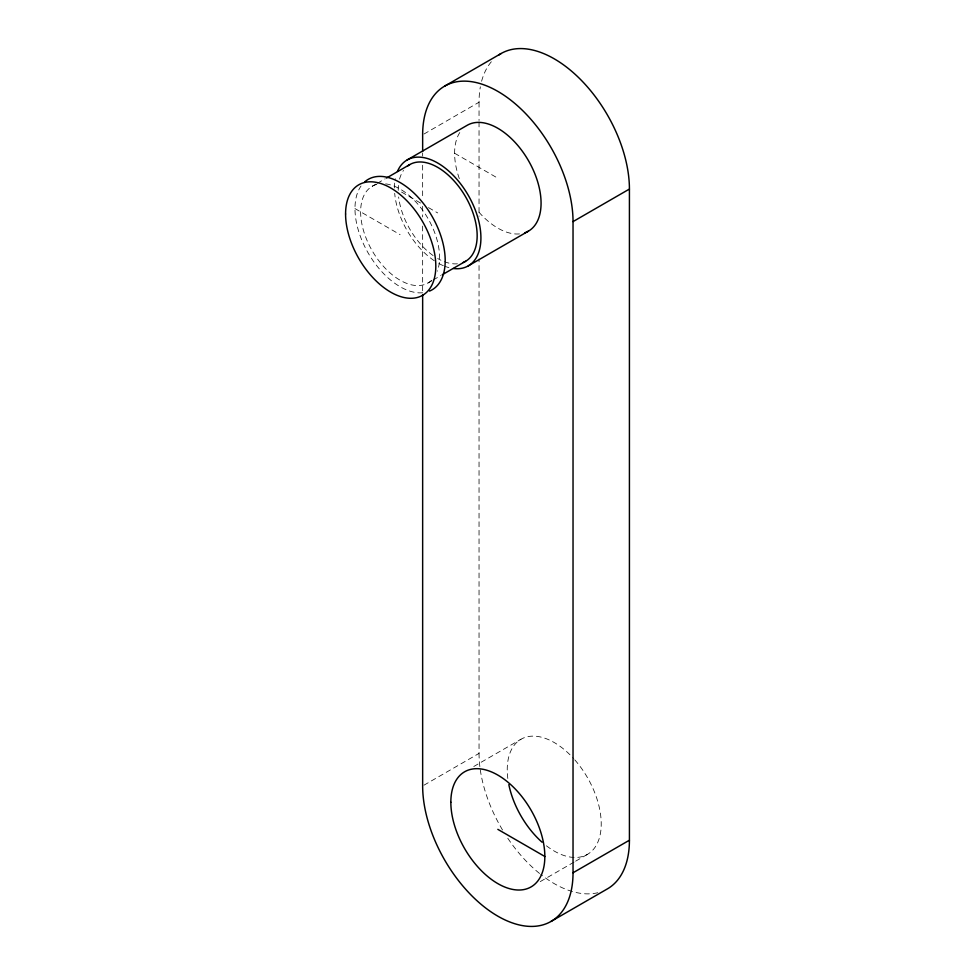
<?xml version="1.0" encoding="UTF-8"?>
<svg xmlns="http://www.w3.org/2000/svg" width="975" height="975" viewBox="0 0 975 975"><rect width="100%" height="100%" fill="white"/><g stroke="black" fill="none" stroke-linecap="round" stroke-linejoin="round"><path stroke-width="0.73" stroke-dasharray="4.88 3.66" d="M423.967 134.038L479.042 102.229A106.336 61.388 60 0 1 480.358 86.824M372.182 186.286L376.07 184.043M377.362 183.3L385.149 178.803M428.001 282.982L431.901 280.739M433.192 279.983L440.968 275.498M423.967 785.192L479.042 753.395L479.042 258.936M473.789 766.496L521.003 739.245M540.247 881.607L574.348 861.924M575.652 861.169L587.462 854.356M454.606 153.246L497.835 178.206M420.578 203.056L398.214 190.137A55.819 32.236 60 0 1 398.556 184.385M428.476 207.614L437.69 212.928M354.985 208.589L400.091 234.634M479.042 102.229L479.042 120.486M479.042 122.009L479.042 216.34M422.65 153.051L422.65 156.085M422.65 165.214L422.65 198.693M422.65 206.298L422.65 216.95M422.65 226.078L422.65 293.012M457.421 263.798A55.819 32.236 60 0 1 437.69 258.509M433.107 255.56A55.819 32.236 60 0 1 398.629 196.987M399.555 179.12A55.819 32.236 60 0 1 403.504 170.406M431.413 280.459A55.819 32.236 60 0 1 370.987 248.613A55.819 32.236 60 0 1 378.897 183.946M385.673 183.873A55.819 32.236 60 0 1 427.477 217.608A55.819 32.236 60 0 1 437.361 271.184M422.65 292.768A63.802 36.831 60 0 1 368.197 253.049A63.802 36.831 60 0 1 361.018 186.03M519.456 233.915A61.145 35.295 60 0 1 478.201 211.331M459.322 178.644A61.145 35.295 60 0 1 460.395 131.625M448.878 267.613A61.145 35.295 60 0 1 444.734 266.248M443.332 265.688A61.145 35.295 60 0 1 437.69 262.848M434.302 260.752A61.145 35.295 60 0 1 394.692 193.318M394.448 187.968A61.145 35.295 60 0 1 395.289 178.693M481.601 81.242A106.336 61.388 60 0 1 491.948 61.047M597.833 892.71A106.336 61.388 60 0 1 540.747 874.429M539.541 873.466A106.336 61.388 60 0 1 507.232 837.428M502.539 830.005A106.336 61.388 60 0 1 480.053 768.129M479.858 766.606A106.336 61.388 60 0 1 479.042 753.395M574.775 759.854A66.458 38.366 60 0 1 598.869 839.536A66.458 38.366 60 0 1 545.659 845.203M507.817 778.501A66.458 38.366 60 0 1 525.805 737.173A66.458 38.366 60 0 1 573.763 758.721"/><path stroke-width="1.46" d="M444.673 86.117L501.065 53.552M407.111 159.973L467.269 125.251A61.145 35.295 60 0 1 530.071 163.544A61.145 35.295 60 0 1 524.794 232.793M386.441 178.059L409.78 164.58M442.26 274.743L465.599 261.276M468.256 265.882L528.413 231.148M422.65 294.535L422.65 785.947A106.336 61.388 60 0 0 497.835 916.171A106.336 61.388 60 0 0 573.032 872.771L573.032 221.605L629.423 189.053A106.336 61.388 60 0 0 581.356 80.328A106.336 61.388 60 0 0 498.603 55.112M573.032 872.771L629.423 840.206L629.423 189.053M551.009 921.448L607.401 888.883A106.336 61.388 60 0 0 629.423 840.206M497.835 829.359L544.83 856.489M422.65 151.527L422.65 134.794A106.336 61.388 60 0 1 497.835 91.382A106.336 61.388 60 0 1 573.032 221.605M407.452 166.164A55.819 32.236 60 0 1 465.599 196.816A55.819 32.236 60 0 1 463.064 262.494M364.821 181.789A63.802 36.831 60 0 1 431.389 215.183A63.802 36.831 60 0 1 429.524 291.098M397.447 171.454A61.145 35.295 60 0 1 468.256 195.28A61.145 35.295 60 0 1 453.472 268.515M542.063 842.193A66.458 38.366 60 0 1 508.84 784.631M345.577 214.012A63.802 36.831 60 0 0 413.254 298.192A63.802 36.831 60 0 0 413.254 207.967A63.802 36.831 60 0 0 345.577 214.012M450.84 802.23A66.458 38.366 60 0 0 521.332 889.919A66.458 38.366 60 0 0 521.332 795.929A66.458 38.366 60 0 0 450.84 802.23"/></g></svg>
